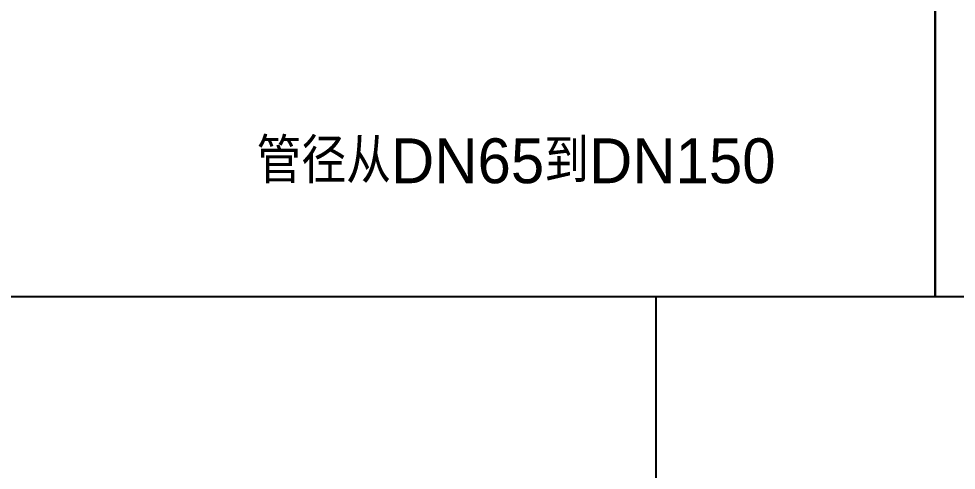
# Model space of a CAD drawing. Extents: x 27938 to 1042331, y -235042 to 1535213.
# Drawn here: x 708359 to 720910, y 756767 to 762809 of the extents above; entities that cross this region are included whole.
import ezdxf

# ---------------------------------------------------------------- set-up
doc = ezdxf.new("R2010")
doc.units = 0
doc.header["$LTSCALE"] = 1000
doc.header["$MEASUREMENT"] = 0
doc.layers.add('bz', color=2, linetype='Continuous')
doc.styles.add('中西文等高字体', font='HZTXT_E.shx', dxfattribs={"width": 0.7, "height": 4, "bigfont": 'hztxt.shx'})

msp = doc.modelspace()

# ---------------------------------------------------------------- linework, layer by layer
at = {"color": 7}
for p, q in [((716893.1, 759085.7), (692815.5, 759089.8)), ((716890.7, 740076.3), (716890.7, 759085.7)), ((739628.1, 759085.7), (716893.1, 759085.7))]:
    msp.add_line(p, q, dxfattribs=at)
for points in [[(705488.5, 773941.1), (720626.9, 773941.1), (720626.9, 759085.7), (705488.5, 759085.7)], [(720626.9, 773941.1), (739627.5, 773941.1), (739623.2, 759085.7), (720626.9, 759085.7)]]:
    msp.add_lwpolyline(points, close=True)

# ---------------------------------------------------------------- texts
at = {"layer": 'bz', "color": 7, "style": '中西文等高字体'}
msp.add_text('管径从DN65到DN150', height=600, dxfattribs=at).set_placement((711542, 760608.2))

doc.saveas('drawing.dxf')
